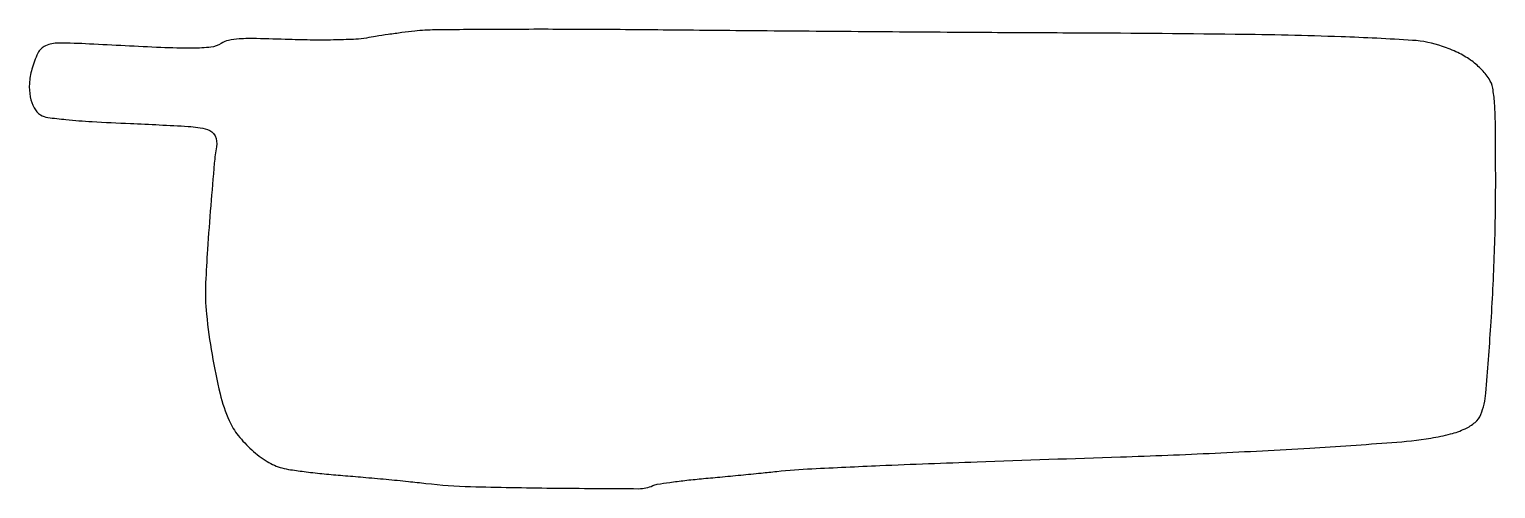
# Model space of a CAD drawing. Extents: x 0 to 393, y 0 to 123.
import ezdxf

# ---------------------------------------------------------------- set-up
doc = ezdxf.new("R2010")
doc.units = 0

msp = doc.modelspace()

# ---------------------------------------------------------------- linework, layer by layer
msp.add_lwpolyline([(103.5, 122.995632, 0.00427), (100.077534, 122.58436, 0.003446), (96.408285, 122.085881, 0.003482), (93.027239, 121.578747, 0.008944), (90.592034, 121.151356, -0.036383), (87.760462, 120.813114, -0.006659), (82.486805, 120.63987, -0.007128), (76.297786, 120.607286, -0.006424), (69.891803, 120.747214, 0.003414), (61.141229, 120.991068, 0.019709), (56.514067, 120.906009, 0.038209), (53.628837, 120.51655, 0.092635), (51.652606, 119.691948, -0.116998), (48.924171, 118.704938, -0.027504), (44.045164, 118.415897, -0.012689), (35.520219, 118.59664, -0.001462), (16.385336, 119.544593, 0.011711), (8.147048, 119.783597, 0.104793), (4.621984, 119.057123, 0.177347), (2.557984, 117.083133, 0.04844), (0.945007, 112.79577, 0.049771), (0.309605, 108.945967, 0.063729), (0.536209, 105.363725, 0.075064), (1.564901, 102.458491, 0.130426), (3.296733, 100.597788, 0.105893), (5.225071, 99.891991, 0.010768), (10.091857, 99.313387, 0.010041), (17.072545, 98.776801, 0.003317), (27.343676, 98.262802, -0.003183), (42.84264, 97.491349, -0.051825), (47.98002, 96.664092, -0.21753), (50.007211, 94.985515, -0.158527), (50.410427, 92.047095, 0.02262), (49.820241, 87.630245, 0.001941), (48.866498, 76.264904, 0.00283), (47.995939, 64.550578, 0.006289), (47.495661, 55.6169, 0.036229), (47.741024, 47.177373, 0.017064), (49.216399, 36.365148, 0.016842), (51.379354, 25.879448, 0.045203), (53.82781, 18.67129, 0.06281), (56.226739, 14.698618, 0.042796), (59.844761, 10.847861, 0.04331), (63.982698, 7.73832, 0.073844), (67.940361, 6.016059, 0.028935), (70.247687, 5.535886, 0.005829), (74.402602, 4.968713, 0.006137), (79.258733, 4.423837, 0.005702), (84.247036, 3.98344, -0.002614), (89.667368, 3.538629, -0.001771), (95.838192, 2.977711, -0.001784), (101.795538, 2.39346, -0.003568), (106.5, 1.881181, 0.022133), (118.47582, 1.025343, 0.004254), (140.241676, 0.62096, 0.001525), (163.521639, 0.457528, 0.109372), (167.258776, 1.269347, -0.067651), (168.455802, 1.635292, -0.005156), (171.80302, 2.145555, -0.007016), (175.825005, 2.658848, -0.005286), (180.258776, 3.114155, 0.000721), (185.219198, 3.577817, 0.000496), (190.84164, 4.117165, 0.0005), (196.252093, 4.647049, 0.001018), (200.5, 5.076102, -0.012978), (209.87759, 5.7972, -0.002127), (228.059471, 6.643962, -0.001738), (254.093076, 7.654783, -0.000568), (292.5, 8.968643, 0.003467), (317.831135, 9.982269, 0.00345), (343.18791, 11.348452, 0.002891), (365.22679, 12.816373, 0.021534), (375.652273, 14.024326, 0.022413), (380.902013, 15.106175, 0.047944), (384.794403, 16.500011, 0.065356), (387.474922, 18.218924, 0.12081), (388.989632, 20.2981, 0.076821), (390.37562, 26.066277, 0.004568), (391.693522, 44.005092, 0.007414), (392.67147, 63.796444, 0.008703), (392.993411, 82.576853, 0.001844), (392.936355, 97.010271, 0.014118), (392.693182, 103.785567, 0.029951), (392.19844, 107.755151, 0.100121), (391.221561, 110.176617, 0.048268), (388.995059, 112.932787, 0.045988), (386.247535, 115.260795, 0.041645), (382.86832, 117.230662, 0.0283), (378.744914, 118.915737, 0.066986), (370.718396, 120.522685, 0.007066), (351.583093, 121.474283, 0.006119), (323.243398, 122.135303, 0.00167), (278.5, 122.481738, -0.000509), (255.16231, 122.608231, -0.000264), (226.003125, 122.811355, -0.000262), (196.038419, 123.051607, -0.000398), (170, 123.294782, 0.001536), (146.977908, 123.457384, 0.002122), (126.313088, 123.452128, 0.001361), (108.968564, 123.32688, 0.025283)], format="xyb", close=True)

doc.saveas('drawing.dxf')
